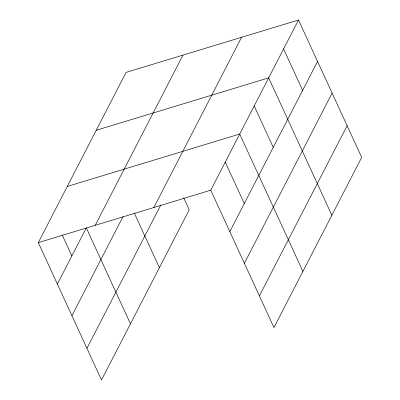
<?xml version="1.0" encoding="UTF-8"?>
<svg xmlns="http://www.w3.org/2000/svg" width="400" height="400" viewBox="0 0 400 400"><rect width="100%" height="100%" fill="white"/><g stroke="black" fill="none" stroke-linecap="round" stroke-linejoin="round"><path stroke-width="0.6" d="M183.765 197.92L189.23 209.795L101.505 380L38.32 242.62L126.04 72.415L298.495 20L361.68 157.38L273.96 327.585L210.77 190.205L298.495 20M57.37 284.04L86.32 227.875L130.455 323.83M95.23 225.32L182.95 55.12M71.935 315.705L123.02 216.59M153.86 207.5L241.585 37.295M86.94 348.335L160.875 204.88M229.825 231.625L317.545 61.42M244.39 263.295L332.11 93.09M259.395 295.92L347.115 125.715M96.215 130.285L268.665 77.87L331.855 215.25M67.265 186.45L239.72 134.035L302.905 271.42M38.32 242.62L210.77 190.205M283.58 48.935L302.63 90.355M254.195 105.955L273.245 147.375M225.245 162.12L244.295 203.54M134.23 212.935L159.405 267.665M62.19 234.96L71.845 255.955"/></g></svg>
